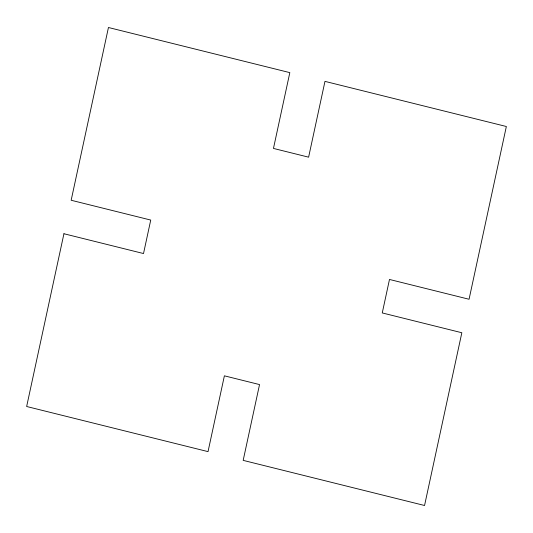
<?xml version="1.0" encoding="UTF-8"?>
<svg xmlns="http://www.w3.org/2000/svg" width="533" height="533" viewBox="0 0 533 533"><rect width="100%" height="100%" fill="white"/><g stroke="black" fill="none" stroke-linecap="round" stroke-linejoin="round"><path stroke-width="0.8" d="M63.933 233.74L26.65 406.499L208.03 451.624L224.386 375.825L259.538 384.573L243.175 460.372L424.554 505.497L461.838 332.739L382.261 312.938L389.483 279.459L469.067 299.26L506.35 126.501L324.97 81.376L308.614 157.175L273.462 148.427L289.825 72.628L108.446 27.503L71.162 200.261L150.739 220.062L143.517 253.541L63.933 233.74"/></g></svg>
